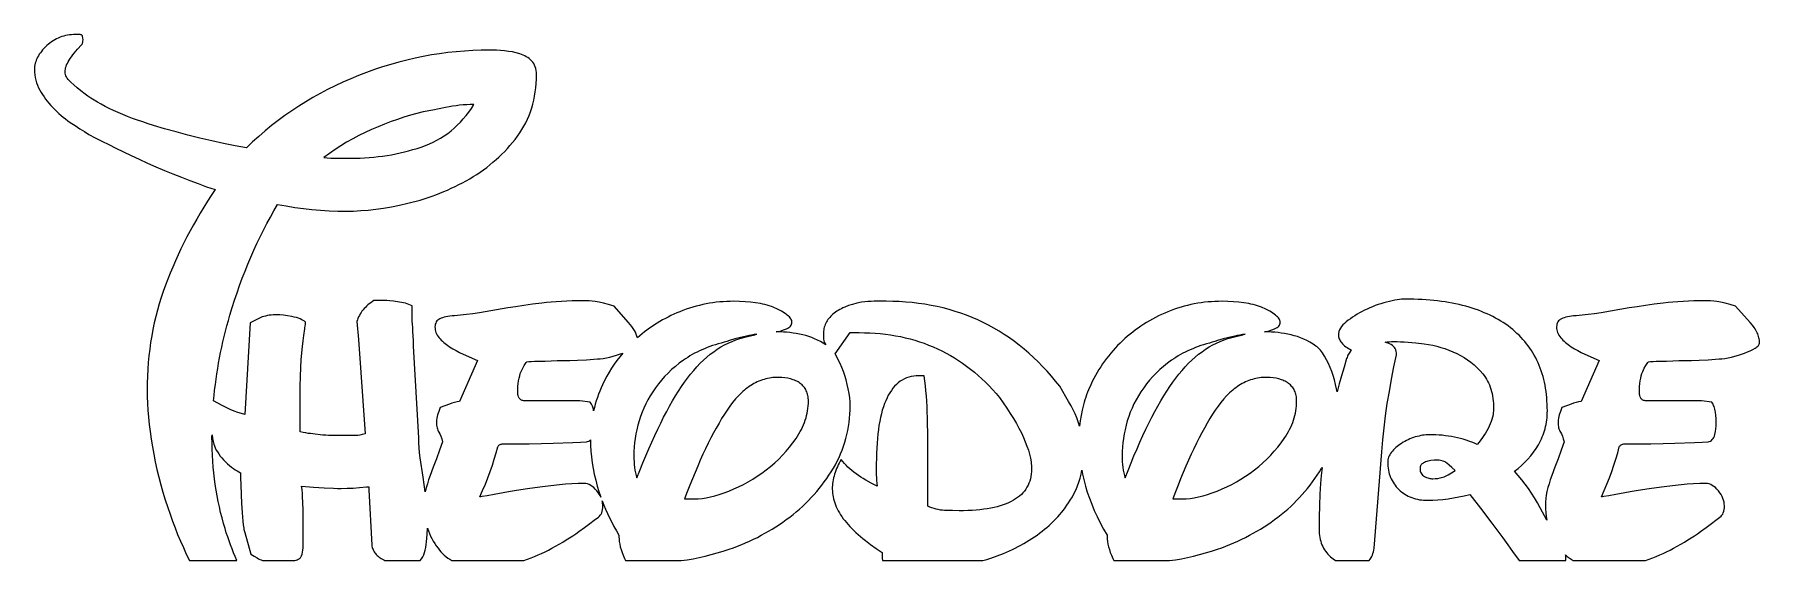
# Model space of a CAD drawing. Extents: x 0 to 221, y 9 to 77.
import ezdxf

# ---------------------------------------------------------------- set-up
doc = ezdxf.new("R2010")
doc.units = 0
doc.layers.add('CAMADA_1', color=18, linetype='CONTINUOUS')

msp = doc.modelspace()

# ---------------------------------------------------------------- linework, layer by layer
at = {"layer": 'CAMADA_1'}
for points in [[(22.8, 25.19), (22.87, 24.7), (22.95, 24.3), (23.02, 23.98), (23.1, 23.75), (23.2, 23.49), (23.33, 23.22), (23.48, 22.97), (23.65, 22.71), (23.84, 22.45), (24.05, 22.2), (24.28, 21.94), (24.53, 21.69), (24.79, 21.45), (25.05, 21.23), (25.3, 21.02), (25.54, 20.84), (25.78, 20.68), (26.01, 20.53), (26.23, 20.41), (26.45, 20.3), (26.46, 19.67), (26.5, 18.72), (26.59, 16.37), (26.65, 15.18), (26.69, 14.61), (26.74, 14.08), (26.79, 13.59), (26.86, 13.19), (26.89, 13.02), (26.93, 12.87), (26.98, 12.74), (27.02, 12.64), (27.79, 9.86), (28.19, 9.59), (28.57, 9.36), (28.76, 9.26), (28.94, 9.17), (29.12, 9.09), (29.29, 9.02), (33.44, 9.02), (33.6, 9.07), (33.74, 9.13), (33.87, 9.18), (33.97, 9.24), (34.03, 9.28), (34.09, 9.34), (34.15, 9.4), (34.2, 9.48), (34.25, 9.56), (34.29, 9.64), (34.36, 9.85), (34.42, 10.09), (34.46, 10.36), (34.49, 10.67), (34.5, 11.01), (34.5, 14.27), (34.48, 15.42), (34.45, 16.57), (34.42, 17.12), (34.39, 17.64), (34.35, 18.13), (34.3, 18.58), (35.84, 18.45), (37.2, 18.36), (38.38, 18.31), (38.9, 18.29), (39.38, 18.29), (40.15, 18.3), (40.91, 18.34), (41.73, 18.4), (42.64, 18.48), (42.92, 18.48), (42.92, 18.1), (43.31, 11.01), (43.33, 10.86), (43.37, 10.71), (43.42, 10.56), (43.47, 10.42), (43.54, 10.29), (43.61, 10.16), (43.69, 10.03), (43.79, 9.91), (43.89, 9.79), (43.99, 9.68), (44.11, 9.57), (44.24, 9.47), (44.38, 9.37), (44.52, 9.27), (44.68, 9.18), (44.84, 9.09), (44.99, 9.02), (49.54, 9.02), (49.7, 9.25), (49.84, 9.49), (49.97, 9.76), (50.08, 10.05), (50.17, 10.37), (50.24, 10.7), (50.3, 11.06), (50.35, 11.44), (50.42, 12.36), (50.46, 13.17), (50.58, 12.83), (50.72, 12.5), (50.86, 12.17), (51.02, 11.85), (51.2, 11.53), (51.39, 11.21), (51.59, 10.9), (51.81, 10.59), (51.99, 10.35), (52.18, 10.13), (52.39, 9.91), (52.61, 9.71), (52.83, 9.52), (53.07, 9.34), (53.32, 9.18), (53.57, 9.02), (62.84, 9.02), (63.31, 9.19), (63.76, 9.37), (64.22, 9.55), (64.67, 9.74), (65.11, 9.94), (65.55, 10.15), (65.98, 10.37), (66.41, 10.59), (66.9, 10.86), (67.37, 11.12), (67.82, 11.39), (68.27, 11.66), (68.7, 11.93), (69.11, 12.2), (69.52, 12.47), (69.91, 12.75), (70.64, 13.28), (71.3, 13.76), (71.88, 14.21), (72.4, 14.61), (72.53, 14.72), (72.65, 14.85), (72.75, 15), (72.83, 15.16), (72.89, 15.35), (72.94, 15.57), (72.96, 15.8), (72.97, 16.05), (72.97, 16.21), (72.95, 16.37), (72.92, 16.53), (72.88, 16.69), (73.1, 16.15), (73.33, 15.6), (73.57, 15.05), (73.83, 14.5), (74.11, 13.94), (74.4, 13.38), (74.71, 12.82), (75.04, 12.26), (75.04, 12.06), (75.05, 11.77), (75.08, 11.46), (75.14, 11.13), (75.22, 10.79), (75.32, 10.44), (75.44, 10.07), (75.59, 9.69), (75.76, 9.29), (75.88, 9.02), (83.05, 9.02), (83.82, 9.13), (84.59, 9.26), (85.36, 9.41), (86.13, 9.59), (86.9, 9.78), (87.67, 9.99), (88.44, 10.23), (89.21, 10.48), (89.75, 10.67), (90.28, 10.87), (90.8, 11.08), (91.31, 11.3), (91.82, 11.52), (92.32, 11.76), (92.82, 12), (93.31, 12.26), (93.79, 12.52), (94.26, 12.79), (94.73, 13.07), (95.19, 13.36), (95.65, 13.65), (96.09, 13.96), (96.53, 14.28), (96.97, 14.6), (97.4, 14.94), (97.81, 15.28), (98.22, 15.63), (98.61, 15.98), (99, 16.35), (99.37, 16.72), (99.74, 17.1), (100.09, 17.49), (100.44, 17.88), (100.77, 18.29), (101.1, 18.7), (101.41, 19.12), (101.72, 19.55), (102.01, 19.98), (102.3, 20.42), (102.57, 20.88), (102.83, 21.33), (103.08, 21.8), (103.3, 22.27), (103.51, 22.74), (103.71, 23.22), (103.89, 23.71), (104.05, 24.21), (104.19, 24.71), (104.31, 25.21), (104.42, 25.72), (104.52, 26.24), (104.59, 26.77), (104.65, 27.3), (104.69, 27.83), (104.72, 28.37), (104.73, 28.92), (104.71, 29.41), (104.67, 29.94), (104.59, 30.49), (104.49, 31.08), (104.36, 31.66), (104.21, 32.24), (104.05, 32.79), (103.87, 33.33), (103.66, 33.84), (103.45, 34.34), (103.21, 34.83), (102.96, 35.29), (102.79, 35.56), (104.74, 38.31), (105.89, 38.31), (106.58, 38.3), (107.26, 38.27), (107.93, 38.23), (108.6, 38.18), (109.26, 38.1), (109.91, 38.01), (110.55, 37.91), (111.18, 37.79), (111.8, 37.65), (112.42, 37.49), (113.03, 37.32), (113.63, 37.13), (114.22, 36.93), (114.8, 36.71), (115.38, 36.48), (115.94, 36.22), (116.5, 35.95), (117.05, 35.67), (117.6, 35.37), (118.13, 35.05), (118.65, 34.72), (119.17, 34.37), (119.68, 34), (120.18, 33.62), (120.68, 33.22), (121.16, 32.81), (121.64, 32.37), (122.1, 31.93), (122.56, 31.46), (123.02, 30.98), (123.46, 30.49), (123.89, 29.97), (124.39, 29.28), (124.86, 28.59), (125.29, 27.93), (125.7, 27.28), (126.07, 26.65), (126.4, 26.03), (126.71, 25.43), (126.98, 24.85), (127.22, 24.28), (127.43, 23.73), (127.61, 23.2), (127.75, 22.68), (127.87, 22.18), (127.95, 21.7), (127.98, 21.46), (128, 21.23), (128.01, 21), (128.01, 20.78), (128, 20.45), (127.98, 20.13), (127.93, 19.82), (127.87, 19.52), (127.79, 19.23), (127.69, 18.96), (127.57, 18.69), (127.43, 18.43), (127.28, 18.19), (127.1, 17.95), (126.91, 17.73), (126.71, 17.51), (126.48, 17.31), (126.23, 17.11), (125.97, 16.93), (125.69, 16.76), (125.39, 16.59), (125.07, 16.44), (124.74, 16.3), (124.38, 16.17), (124.01, 16.05), (123.62, 15.94), (123.21, 15.84), (122.79, 15.75), (122.34, 15.67), (121.88, 15.6), (121.4, 15.55), (120.9, 15.5), (120.38, 15.46), (119.85, 15.44), (119.29, 15.42), (118.72, 15.42), (117.87, 15.43), (116.85, 15.46), (116.58, 15.48), (116.31, 15.51), (116.03, 15.56), (115.76, 15.62), (115.5, 15.69), (115.23, 15.78), (114.96, 15.88), (114.7, 15.99), (114.7, 22.02), (114.69, 24.61), (114.65, 27.39), (114.63, 28.1), (114.61, 28.8), (114.57, 29.49), (114.52, 30.17), (114.46, 30.83), (114.39, 31.48), (114.31, 32.12), (114.22, 32.75), (113.55, 32.75), (113.21, 32.74), (112.89, 32.71), (112.57, 32.65), (112.27, 32.57), (111.98, 32.48), (111.69, 32.35), (111.42, 32.21), (111.16, 32.05), (110.91, 31.86), (110.67, 31.65), (110.44, 31.42), (110.22, 31.16), (110.02, 30.89), (109.82, 30.59), (109.63, 30.27), (109.46, 29.93), (109.29, 29.56), (109.14, 29.18), (108.99, 28.77), (108.86, 28.34), (108.74, 27.88), (108.62, 27.41), (108.52, 26.91), (108.43, 26.39), (108.35, 25.85), (108.28, 25.29), (108.22, 24.71), (108.18, 24.1), (108.14, 23.47), (108.11, 22.82), (108.1, 22.15), (108.09, 21.45), (108.09, 20.01), (108.1, 19.67), (108.11, 19.32), (108.14, 18.95), (108.19, 18.58), (107.44, 18.96), (106.75, 19.35), (106.42, 19.55), (106.1, 19.75), (105.8, 19.95), (105.5, 20.16), (105.22, 20.36), (104.95, 20.58), (104.7, 20.8), (104.45, 21.03), (104.22, 21.27), (104, 21.51), (103.79, 21.76), (103.59, 22.02), (103.45, 21.79), (103.32, 21.55), (103.2, 21.31), (103.09, 21.07), (102.98, 20.83), (102.89, 20.59), (102.8, 20.35), (102.73, 20.11), (102.66, 19.87), (102.6, 19.63), (102.55, 19.39), (102.51, 19.15), (102.48, 18.91), (102.46, 18.67), (102.44, 18.43), (102.44, 18.19), (102.45, 17.94), (102.47, 17.69), (102.5, 17.44), (102.54, 17.19), (102.6, 16.93), (102.67, 16.68), (102.75, 16.43), (102.84, 16.18), (102.95, 15.92), (103.07, 15.67), (103.2, 15.42), (103.34, 15.16), (103.5, 14.91), (103.67, 14.66), (103.85, 14.4), (104.04, 14.15), (104.25, 13.89), (104.47, 13.64), (104.7, 13.38), (104.95, 13.13), (105.2, 12.87), (105.47, 12.62), (105.75, 12.36), (106.05, 12.11), (106.36, 11.85), (106.68, 11.59), (107.35, 11.08), (108.08, 10.57), (108.86, 10.05), (108.86, 9.67), (108.86, 9.34), (108.89, 9.02), (121.78, 9.02), (122.29, 9.17), (122.79, 9.33), (123.61, 9.62), (124.4, 9.93), (124.79, 10.1), (125.18, 10.27), (125.56, 10.44), (125.93, 10.63), (126.3, 10.82), (126.66, 11.01), (127.02, 11.21), (127.37, 11.42), (127.72, 11.63), (128.06, 11.85), (128.4, 12.07), (128.73, 12.3), (129.06, 12.54), (129.37, 12.78), (129.68, 13.03), (129.98, 13.28), (130.28, 13.54), (130.56, 13.81), (130.84, 14.08), (131.11, 14.35), (131.38, 14.63), (131.63, 14.92), (131.88, 15.21), (132.12, 15.51), (132.35, 15.81), (132.57, 16.12), (132.78, 16.44), (132.99, 16.76), (133.26, 17.21), (133.51, 17.68), (133.74, 18.15), (133.93, 18.63), (134.1, 19.11), (134.25, 19.61), (134.37, 20.11), (134.47, 20.62), (134.57, 20.11), (134.68, 19.6), (134.81, 19.09), (134.95, 18.58), (135.18, 17.81), (135.45, 17.03), (135.74, 16.25), (136.07, 15.46), (136.44, 14.67), (136.83, 13.87), (137.26, 13.07), (137.73, 12.26), (137.73, 12.06), (137.74, 11.77), (137.77, 11.46), (137.83, 11.13), (137.91, 10.79), (138.01, 10.44), (138.13, 10.07), (138.28, 9.69), (138.45, 9.29), (138.57, 9.02), (145.74, 9.02), (146.51, 9.13), (147.28, 9.26), (148.05, 9.41), (148.82, 9.59), (149.59, 9.78), (150.36, 9.99), (151.13, 10.23), (151.9, 10.48), (152.44, 10.67), (152.97, 10.87), (153.49, 11.08), (154, 11.3), (154.51, 11.52), (155.01, 11.76), (155.51, 12), (156, 12.26), (156.48, 12.52), (156.95, 12.79), (157.42, 13.07), (157.88, 13.36), (158.34, 13.65), (158.78, 13.96), (159.22, 14.28), (159.66, 14.6), (160.09, 14.94), (160.5, 15.28), (160.91, 15.63), (161.3, 15.98), (161.69, 16.35), (162.06, 16.72), (162.43, 17.1), (162.78, 17.49), (163.13, 17.88), (163.46, 18.29), (163.79, 18.7), (164.1, 19.12), (164.41, 19.55), (164.7, 19.98), (164.99, 20.42), (165.26, 20.88), (165.32, 20.98), (165.21, 19.95), (165.13, 18.91), (165.05, 17.54), (164.99, 16.11), (164.95, 14.6), (164.94, 13.02), (164.94, 12.75), (164.96, 12.48), (164.99, 12.23), (165.03, 11.97), (165.08, 11.73), (165.15, 11.49), (165.22, 11.26), (165.31, 11.04), (165.41, 10.82), (165.52, 10.61), (165.64, 10.41), (165.77, 10.21), (165.92, 10.02), (166.07, 9.84), (166.24, 9.67), (166.42, 9.5), (166.73, 9.25), (167.04, 9.02), (171.38, 9.02), (171.5, 9.18), (171.6, 9.34), (171.7, 9.52), (171.79, 9.71), (171.86, 9.92), (171.93, 10.13), (171.98, 10.36), (172.03, 10.61), (172.98, 22.99), (173.12, 24.53), (173.28, 26.07), (173.48, 27.62), (173.7, 29.18), (173.96, 30.74), (174.24, 32.31), (174.55, 33.89), (174.9, 35.47), (174.89, 35.69), (174.85, 35.89), (174.8, 36.08), (174.72, 36.25), (174.62, 36.4), (174.49, 36.54), (174.35, 36.67), (174.18, 36.78), (174, 36.87), (173.82, 36.95), (173.62, 37.01), (173.42, 37.07), (173.69, 37.11), (173.96, 37.14), (174.24, 37.15), (174.52, 37.16), (174.95, 37.15), (175.41, 37.14), (175.88, 37.12), (176.36, 37.09), (176.86, 37.04), (177.37, 37), (178.44, 36.87), (178.99, 36.79), (179.53, 36.68), (180.06, 36.56), (180.59, 36.41), (181.1, 36.25), (181.61, 36.06), (182.11, 35.85), (182.61, 35.62), (183.09, 35.37), (183.55, 35.1), (184, 34.81), (184.43, 34.49), (184.84, 34.15), (185.23, 33.78), (185.6, 33.4), (185.96, 32.99), (186.13, 32.78), (186.29, 32.55), (186.43, 32.32), (186.57, 32.08), (186.69, 31.84), (186.81, 31.58), (186.91, 31.31), (187, 31.04), (187.08, 30.76), (187.15, 30.47), (187.21, 30.17), (187.26, 29.86), (187.3, 29.54), (187.33, 29.21), (187.34, 28.88), (187.35, 28.54), (187.34, 28.27), (187.31, 28), (187.27, 27.73), (187.21, 27.45), (187.13, 27.16), (187.03, 26.88), (186.91, 26.58), (186.78, 26.29), (186.63, 25.99), (186.46, 25.69), (186.29, 25.4), (186.1, 25.1), (185.91, 24.81), (185.7, 24.52), (185.48, 24.23), (185.24, 23.94), (184.89, 24.09), (184.54, 24.23), (184.18, 24.36), (183.82, 24.48), (183.45, 24.6), (183.08, 24.7), (182.7, 24.79), (182.32, 24.87), (181.94, 24.95), (181.55, 25.01), (181.15, 25.06), (180.75, 25.11), (180.35, 25.14), (179.94, 25.17), (179.53, 25.18), (179.11, 25.19), (178.9, 25.18), (178.68, 25.17), (178.45, 25.14), (178.23, 25.11), (178, 25.07), (177.77, 25.02), (177.53, 24.97), (177.29, 24.9), (177.06, 24.82), (176.82, 24.74), (176.6, 24.65), (176.37, 24.55), (176.15, 24.45), (175.94, 24.33), (175.73, 24.21), (175.52, 24.08), (175.32, 23.95), (175.14, 23.81), (174.96, 23.68), (174.79, 23.53), (174.63, 23.39), (174.49, 23.24), (174.35, 23.09), (174.23, 22.93), (174.12, 22.78), (174.02, 22.62), (173.94, 22.46), (173.87, 22.3), (173.82, 22.14), (173.78, 21.97), (173.76, 21.81), (173.75, 21.64), (173.76, 21.38), (173.77, 21.13), (173.8, 20.88), (173.84, 20.63), (173.89, 20.39), (173.95, 20.16), (174.02, 19.94), (174.11, 19.71), (174.2, 19.5), (174.31, 19.29), (174.43, 19.08), (174.56, 18.88), (174.7, 18.69), (174.85, 18.5), (175.01, 18.32), (175.19, 18.15), (175.37, 17.98), (175.56, 17.82), (175.76, 17.67), (175.96, 17.54), (176.17, 17.41), (176.38, 17.3), (176.61, 17.2), (176.84, 17.1), (177.08, 17.02), (177.32, 16.95), (177.57, 16.89), (177.83, 16.84), (178.09, 16.81), (178.36, 16.78), (178.64, 16.76), (178.92, 16.76), (179.55, 16.77), (180.19, 16.8), (180.84, 16.86), (181.51, 16.95), (182.18, 17.06), (182.87, 17.19), (183.57, 17.34), (184.28, 17.52), (185.66, 15.74), (187.11, 13.84), (188.52, 11.94), (189.18, 11.05), (189.79, 10.2), (190.63, 9.02), (196.64, 9.02), (196.63, 9.22), (196.62, 9.4), (196.6, 9.59), (196.57, 9.76), (196.8, 9.55), (197.05, 9.36), (197.31, 9.19), (197.58, 9.02), (206.85, 9.02), (207.31, 9.19), (207.77, 9.37), (208.23, 9.55), (208.68, 9.74), (209.13, 9.94), (209.56, 10.15), (210, 10.37), (210.43, 10.59), (210.91, 10.86), (211.38, 11.12), (211.84, 11.39), (212.28, 11.66), (212.71, 11.93), (213.13, 12.2), (213.53, 12.47), (213.92, 12.75), (214.65, 13.28), (215.31, 13.76), (215.9, 14.21), (216.41, 14.61), (216.55, 14.72), (216.66, 14.85), (216.76, 15), (216.84, 15.16), (216.9, 15.35), (216.95, 15.57), (216.98, 15.8), (216.99, 16.05), (216.97, 16.29), (216.94, 16.53), (216.88, 16.77), (216.79, 17.01), (216.69, 17.25), (216.55, 17.49), (216.4, 17.73), (216.22, 17.97), (216.03, 18.19), (215.83, 18.39), (215.63, 18.55), (215.43, 18.68), (215.22, 18.79), (215.02, 18.86), (214.81, 18.91), (214.7, 18.92), (214.59, 18.92), (213.81, 18.91), (213.01, 18.88), (212.21, 18.82), (211.43, 18.73), (210.31, 18.61), (209.25, 18.49), (208.26, 18.37), (207.32, 18.24), (206.45, 18.12), (205.64, 17.99), (204.89, 17.86), (204.2, 17.73), (203.02, 17.5), (202.13, 17.33), (201.52, 17.23), (201.31, 17.21), (201.18, 17.2), (201.55, 18.01), (201.9, 18.83), (202.22, 19.64), (202.52, 20.46), (202.8, 21.26), (203.05, 22.06), (203.28, 22.84), (203.48, 23.62), (203.53, 23.71), (203.59, 23.78), (203.65, 23.85), (203.72, 23.9), (203.8, 23.95), (203.88, 23.98), (203.96, 23.99), (204.06, 24), (205.83, 24.01), (207.52, 24.02), (209.11, 24.05), (210.62, 24.1), (213.14, 24.19), (214.11, 24.24), (214.88, 24.29), (215.04, 24.32), (215.18, 24.38), (215.31, 24.46), (215.43, 24.56), (215.53, 24.69), (215.62, 24.84), (215.69, 25.01), (215.74, 25.2), (215.82, 25.59), (215.88, 25.95), (215.92, 26.28), (215.93, 26.59), (215.93, 26.93), (215.91, 27.29), (215.88, 27.67), (215.84, 28.07), (215.81, 28.27), (215.77, 28.46), (215.72, 28.63), (215.67, 28.8), (215.6, 28.96), (215.53, 29.1), (215.45, 29.24), (215.36, 29.36), (214.02, 29.56), (206.93, 29.56), (206.81, 29.56), (206.71, 29.58), (206.61, 29.6), (206.52, 29.64), (206.44, 29.69), (206.37, 29.74), (206.31, 29.81), (206.26, 29.89), (206.18, 30.05), (206.12, 30.21), (206.08, 30.37), (206.07, 30.51), (206.07, 30.95), (206.09, 31.37), (206.13, 31.76), (206.18, 32.12), (206.24, 32.45), (206.31, 32.76), (206.4, 33.04), (206.5, 33.29), (206.7, 33.73), (206.89, 34.08), (207.06, 34.35), (207.14, 34.45), (207.22, 34.54), (207.49, 34.58), (207.82, 34.61), (208.2, 34.63), (208.65, 34.63), (209.56, 34.64), (210.38, 34.68), (211.14, 34.71), (211.91, 34.73), (212.75, 34.74), (213.73, 34.77), (214.9, 34.83), (216.32, 34.92), (216.67, 34.93), (217.05, 34.98), (217.46, 35.05), (217.9, 35.16), (218.34, 35.28), (218.77, 35.41), (219.18, 35.54), (219.57, 35.68), (219.94, 35.83), (220.29, 35.98), (220.61, 36.14), (220.91, 36.31), (221.05, 36.39), (221.16, 36.48), (221.26, 36.57), (221.34, 36.65), (221.41, 36.74), (221.45, 36.84), (221.48, 36.93), (221.49, 37.03), (221.48, 37.18), (221.47, 37.34), (221.45, 37.5), (221.41, 37.65), (221.37, 37.81), (221.32, 37.97), (221.26, 38.13), (221.19, 38.29), (221.11, 38.46), (221.02, 38.62), (220.92, 38.78), (220.81, 38.95), (220.57, 39.28), (220.29, 39.61), (218.42, 41.72), (217.7, 41.93), (217.06, 42.1), (216.5, 42.22), (216.25, 42.26), (216.03, 42.29), (215.61, 42.34), (215.21, 42.37), (214.84, 42.38), (214.5, 42.39), (213.76, 42.38), (213.05, 42.37), (212.35, 42.35), (211.67, 42.32), (211.01, 42.28), (210.37, 42.23), (209.74, 42.17), (209.13, 42.1), (207.96, 41.95), (206.85, 41.8), (205.78, 41.64), (204.77, 41.48), (201.14, 40.86), (200.31, 40.72), (199.49, 40.62), (198.7, 40.53), (197.93, 40.47), (197.62, 40.45), (197.34, 40.41), (197.08, 40.37), (196.84, 40.33), (196.61, 40.28), (196.41, 40.22), (196.22, 40.16), (196.06, 40.09), (195.91, 40.01), (195.79, 39.92), (195.68, 39.81), (195.59, 39.68), (195.52, 39.54), (195.48, 39.39), (195.45, 39.22), (195.44, 39.04), (195.44, 38.85), (195.47, 38.66), (195.51, 38.48), (195.57, 38.31), (195.64, 38.14), (195.73, 37.97), (195.84, 37.81), (195.96, 37.65), (196.1, 37.49), (196.24, 37.34), (196.4, 37.19), (196.56, 37.05), (196.73, 36.91), (196.91, 36.77), (197.1, 36.63), (197.3, 36.5), (197.72, 36.24), (198.15, 36), (198.61, 35.76), (199.08, 35.54), (200.9, 34.73), (198.6, 29.46), (198.26, 29.4), (197.94, 29.33), (197.62, 29.23), (197.3, 29.12), (196.69, 28.9), (196.11, 28.69), (195.93, 28.17), (195.77, 27.74), (195.71, 27.53), (195.66, 27.3), (195.64, 27.05), (195.63, 26.78), (195.63, 26.59), (195.65, 26.41), (195.67, 26.24), (195.7, 26.08), (195.74, 25.93), (195.79, 25.79), (195.85, 25.66), (195.92, 25.53), (196.05, 25.28), (196.18, 24.98), (196.29, 24.65), (196.39, 24.29), (196.01, 23.19), (195.62, 22.1), (195.22, 21.01), (194.81, 19.93), (194.62, 19.4), (194.46, 18.89), (194.32, 18.39), (194.2, 17.91), (194.11, 17.44), (194.05, 16.99), (194.01, 16.56), (194, 16.15), (194.01, 15.65), (194.05, 15.17), (194.11, 14.69), (194.19, 14.22), (193.34, 15.8), (192.98, 16.44), (192.61, 17.06), (192.22, 17.67), (191.82, 18.27), (191.39, 18.84), (190.96, 19.41), (190.5, 19.96), (190.03, 20.49), (190.5, 20.86), (190.94, 21.24), (191.36, 21.64), (191.76, 22.06), (192.13, 22.49), (192.47, 22.94), (192.8, 23.41), (193.1, 23.89), (193.24, 24.14), (193.37, 24.39), (193.49, 24.64), (193.6, 24.9), (193.7, 25.16), (193.8, 25.43), (193.88, 25.69), (193.96, 25.96), (194.03, 26.24), (194.08, 26.51), (194.13, 26.8), (194.17, 27.08), (194.21, 27.37), (194.23, 27.66), (194.24, 27.95), (194.25, 28.25), (194.24, 28.68), (194.23, 29.11), (194.2, 29.53), (194.17, 29.95), (194.13, 30.35), (194.08, 30.76), (194.02, 31.15), (193.95, 31.54), (193.87, 31.92), (193.78, 32.3), (193.69, 32.67), (193.58, 33.03), (193.46, 33.39), (193.34, 33.74), (193.2, 34.08), (193.06, 34.42), (192.91, 34.75), (192.75, 35.07), (192.57, 35.39), (192.39, 35.7), (192.2, 36), (192, 36.3), (191.8, 36.59), (191.58, 36.88), (191.35, 37.16), (191.12, 37.43), (190.87, 37.7), (190.62, 37.96), (190.35, 38.21), (190.08, 38.46), (189.8, 38.7), (189.5, 38.93), (189.2, 39.16), (188.9, 39.38), (188.58, 39.59), (188.26, 39.79), (187.93, 39.99), (187.59, 40.18), (187.24, 40.37), (186.89, 40.54), (186.52, 40.71), (186.15, 40.87), (185.78, 41.03), (185.39, 41.18), (185, 41.32), (184.6, 41.45), (184.19, 41.58), (183.77, 41.69), (183.35, 41.81), (182.91, 41.91), (182.47, 42.01), (182.03, 42.1), (181.57, 42.18), (181.11, 42.26), (180.64, 42.32), (180.16, 42.39), (179.67, 42.44), (179.18, 42.49), (178.67, 42.53), (178.17, 42.56), (177.65, 42.58), (177.12, 42.6), (176.05, 42.62), (175.8, 42.61), (175.54, 42.59), (175.26, 42.56), (174.96, 42.52), (174.65, 42.47), (174.32, 42.4), (173.97, 42.32), (173.61, 42.23), (173.24, 42.13), (172.87, 42.02), (172.51, 41.91), (172.16, 41.78), (171.81, 41.64), (171.46, 41.5), (171.12, 41.34), (170.78, 41.18), (170.45, 41.01), (170.13, 40.84), (169.82, 40.66), (169.52, 40.47), (169.24, 40.29), (168.96, 40.09), (168.69, 39.9), (168.43, 39.7), (168.2, 39.49), (167.99, 39.29), (167.82, 39.08), (167.68, 38.87), (167.57, 38.66), (167.49, 38.45), (167.46, 38.34), (167.44, 38.23), (167.43, 38.13), (167.43, 38.02), (167.44, 37.89), (167.45, 37.75), (167.49, 37.62), (167.53, 37.49), (167.59, 37.36), (167.66, 37.24), (167.75, 37.11), (167.85, 36.99), (167.96, 36.86), (168.08, 36.74), (168.22, 36.62), (168.37, 36.5), (168.53, 36.39), (168.71, 36.27), (168.9, 36.16), (169.1, 36.04), (168.99, 35.93), (168.89, 35.81), (168.8, 35.68), (168.72, 35.55), (168.65, 35.41), (168.58, 35.27), (168.53, 35.12), (168.48, 34.97), (168.14, 33.85), (167.83, 32.77), (167.53, 31.72), (167.25, 30.7), (167.18, 31.08), (167.05, 31.66), (166.9, 32.24), (166.74, 32.79), (166.56, 33.33), (166.35, 33.84), (166.14, 34.34), (165.9, 34.83), (165.65, 35.29), (165.51, 35.51), (165.38, 35.71), (165.24, 35.9), (165.11, 36.07), (164.97, 36.22), (164.83, 36.36), (164.69, 36.48), (164.54, 36.58), (164.16, 36.84), (163.77, 37.07), (163.37, 37.28), (162.98, 37.47), (162.57, 37.64), (162.16, 37.79), (161.75, 37.91), (161.34, 38.02), (160.92, 38.11), (160.5, 38.19), (160.08, 38.25), (159.67, 38.31), (159.26, 38.35), (158.85, 38.38), (158.44, 38.4), (158.03, 38.4), (157.94, 38.4), (158.23, 38.46), (158.55, 38.55), (158.88, 38.65), (159.23, 38.79), (159.4, 38.86), (159.54, 38.95), (159.67, 39.04), (159.77, 39.14), (159.85, 39.26), (159.9, 39.38), (159.94, 39.51), (159.95, 39.65), (159.94, 39.76), (159.91, 39.87), (159.86, 39.98), (159.8, 40.09), (159.71, 40.2), (159.61, 40.32), (159.49, 40.44), (159.35, 40.56), (159.19, 40.68), (159.01, 40.8), (158.81, 40.92), (158.6, 41.05), (158.11, 41.3), (157.55, 41.56), (157.3, 41.66), (157.03, 41.74), (156.76, 41.82), (156.48, 41.9), (156.19, 41.97), (155.9, 42.03), (155.28, 42.14), (154.63, 42.22), (153.94, 42.28), (153.23, 42.32), (152.48, 42.33), (152.02, 42.32), (151.57, 42.31), (151.12, 42.28), (150.68, 42.25), (150.23, 42.2), (149.79, 42.14), (149.36, 42.07), (148.92, 41.99), (148.49, 41.9), (148.06, 41.81), (147.63, 41.7), (147.21, 41.57), (146.78, 41.44), (146.36, 41.3), (145.95, 41.15), (145.53, 40.99), (145.12, 40.82), (144.72, 40.64), (144.32, 40.45), (143.93, 40.25), (143.54, 40.05), (143.16, 39.83), (142.79, 39.61), (142.42, 39.38), (142.06, 39.15), (141.7, 38.9), (141.35, 38.65), (141.01, 38.38), (140.67, 38.11), (140.34, 37.83), (140.01, 37.55), (139.69, 37.25), (139.38, 36.95), (139.07, 36.64), (138.77, 36.32), (138.48, 36), (138.2, 35.67), (137.93, 35.34), (137.66, 34.99), (137.4, 34.64), (137.15, 34.29), (136.91, 33.92), (136.68, 33.55), (136.45, 33.18), (136.23, 32.79), (136.02, 32.4), (135.82, 32.01), (135.62, 31.6), (135.34, 30.97), (135.21, 30.65), (135.09, 30.33), (134.97, 30.01), (134.87, 29.68), (134.76, 29.36), (134.67, 29.02), (134.5, 28.35), (134.37, 27.67), (134.26, 26.98), (134.17, 26.28), (134.09, 26.57), (134, 26.86), (133.82, 27.37), (133.6, 27.88), (133.36, 28.4), (133.09, 28.92), (132.78, 29.47), (132.44, 30.07), (131.65, 31.41), (131.11, 32.08), (130.57, 32.73), (130.01, 33.36), (129.44, 33.97), (128.86, 34.56), (128.27, 35.12), (127.67, 35.66), (127.06, 36.19), (126.44, 36.69), (125.81, 37.17), (125.17, 37.63), (124.52, 38.06), (123.86, 38.48), (123.18, 38.87), (122.5, 39.25), (121.81, 39.6), (121.11, 39.93), (120.4, 40.24), (119.67, 40.53), (118.94, 40.79), (118.2, 41.04), (117.44, 41.26), (116.68, 41.47), (115.9, 41.65), (115.12, 41.81), (114.32, 41.95), (113.52, 42.06), (112.7, 42.16), (111.88, 42.23), (111.04, 42.29), (110.19, 42.32), (109.34, 42.33), (107.8, 42.33), (107.41, 42.32), (107.01, 42.3), (106.6, 42.28), (106.18, 42.23), (105.58, 42.09), (105.03, 41.94), (104.52, 41.77), (104.04, 41.58), (103.81, 41.48), (103.6, 41.38), (103.39, 41.27), (103.2, 41.16), (103.01, 41.05), (102.84, 40.93), (102.67, 40.8), (102.51, 40.68), (102.36, 40.55), (102.23, 40.41), (102.1, 40.27), (101.98, 40.13), (101.87, 39.98), (101.77, 39.83), (101.68, 39.68), (101.6, 39.52), (101.52, 39.36), (101.46, 39.19), (101.41, 39.02), (101.37, 38.85), (101.33, 38.67), (101.31, 38.49), (101.3, 38.3), (101.29, 38.11), (101.3, 37.8), (101.31, 37.52), (101.34, 37.27), (101.39, 37.06), (101.62, 36.74), (101.26, 36.96), (100.9, 37.16), (100.54, 37.35), (100.17, 37.52), (99.79, 37.67), (99.41, 37.81), (99.03, 37.92), (98.65, 38.02), (98.23, 38.11), (97.81, 38.19), (97.4, 38.25), (96.98, 38.31), (96.57, 38.35), (96.16, 38.38), (95.75, 38.4), (95.34, 38.4), (95.25, 38.4), (95.54, 38.46), (95.86, 38.55), (96.19, 38.65), (96.54, 38.79), (96.71, 38.86), (96.85, 38.95), (96.98, 39.04), (97.08, 39.14), (97.16, 39.26), (97.21, 39.38), (97.25, 39.51), (97.26, 39.65), (97.25, 39.76), (97.22, 39.87), (97.17, 39.98), (97.11, 40.09), (97.02, 40.2), (96.92, 40.32), (96.8, 40.44), (96.66, 40.56), (96.5, 40.68), (96.32, 40.8), (96.12, 40.92), (95.91, 41.05), (95.42, 41.3), (94.86, 41.56), (94.61, 41.66), (94.34, 41.74), (94.07, 41.82), (93.79, 41.9), (93.5, 41.97), (93.21, 42.03), (92.59, 42.14), (91.94, 42.22), (91.25, 42.28), (90.54, 42.32), (89.79, 42.33), (89.33, 42.32), (88.88, 42.31), (88.43, 42.28), (87.99, 42.25), (87.54, 42.2), (87.1, 42.14), (86.67, 42.07), (86.23, 41.99), (85.8, 41.9), (85.37, 41.81), (84.94, 41.7), (84.52, 41.57), (84.09, 41.44), (83.67, 41.3), (83.26, 41.15), (82.84, 40.99), (82.46, 40.83), (82.09, 40.67), (81.72, 40.49), (81.36, 40.31), (81, 40.13), (80.65, 39.94), (80.3, 39.74), (79.96, 39.53), (79.62, 39.31), (79.29, 39.09), (78.96, 38.87), (78.64, 38.63), (78.33, 38.39), (78.01, 38.14), (77.71, 37.88), (77.41, 37.62), (77.34, 37.86), (77.25, 38.11), (77.15, 38.35), (77.02, 38.6), (76.86, 38.85), (76.69, 39.1), (76.49, 39.36), (76.28, 39.61), (74.41, 41.72), (73.68, 41.93), (73.04, 42.1), (72.49, 42.22), (72.24, 42.26), (72.01, 42.29), (71.6, 42.34), (71.2, 42.37), (70.83, 42.38), (70.48, 42.39), (69.75, 42.38), (69.03, 42.37), (68.34, 42.35), (67.66, 42.32), (67, 42.28), (66.35, 42.23), (65.73, 42.17), (65.12, 42.1), (63.95, 41.95), (62.83, 41.8), (61.77, 41.64), (60.76, 41.48), (57.12, 40.86), (56.29, 40.72), (55.48, 40.62), (54.69, 40.53), (53.91, 40.47), (53.61, 40.45), (53.33, 40.41), (53.07, 40.37), (52.82, 40.33), (52.6, 40.28), (52.4, 40.22), (52.21, 40.16), (52.05, 40.09), (51.9, 40.01), (51.77, 39.92), (51.67, 39.81), (51.58, 39.68), (51.51, 39.54), (51.46, 39.39), (51.43, 39.22), (51.42, 39.04), (51.43, 38.85), (51.46, 38.66), (51.5, 38.48), (51.55, 38.31), (51.63, 38.14), (51.72, 37.97), (51.83, 37.81), (51.95, 37.65), (52.09, 37.49), (52.23, 37.34), (52.39, 37.19), (52.55, 37.05), (52.72, 36.91), (52.9, 36.77), (53.09, 36.63), (53.29, 36.5), (53.71, 36.24), (54.14, 36), (54.59, 35.76), (55.06, 35.54), (56.88, 34.73), (54.58, 29.46), (54.25, 29.4), (53.93, 29.33), (53.6, 29.23), (53.29, 29.12), (52.68, 28.9), (52.09, 28.69), (51.91, 28.17), (51.76, 27.74), (51.7, 27.53), (51.65, 27.3), (51.62, 27.05), (51.61, 26.78), (51.62, 26.59), (51.63, 26.41), (51.65, 26.24), (51.69, 26.08), (51.73, 25.93), (51.78, 25.79), (51.83, 25.66), (51.9, 25.53), (52.04, 25.28), (52.17, 24.98), (52.28, 24.65), (52.38, 24.29), (51.99, 23.19), (51.6, 22.1), (51.2, 21.01), (50.8, 19.93), (50.61, 19.39), (50.44, 18.86), (50.3, 18.35), (50.18, 17.86), (49.91, 19.73), (49.53, 22.22), (49.45, 22.84), (49.39, 23.49), (49.35, 24.14), (49.34, 24.8), (48.67, 36.58), (48.66, 37.24), (48.62, 37.88), (48.59, 38.46), (48.57, 38.98), (48.53, 39.4), (48.5, 39.79), (48.48, 40.16), (48.48, 40.51), (48.48, 41.75), (48.28, 41.85), (48.07, 41.93), (47.86, 42.01), (47.63, 42.08), (47.39, 42.14), (47.14, 42.19), (46.88, 42.24), (46.61, 42.28), (46.09, 42.34), (45.64, 42.39), (45.25, 42.42), (44.93, 42.42), (43.59, 42.42), (43.38, 42.29), (43.18, 42.15), (42.99, 42.01), (42.81, 41.86), (42.64, 41.71), (42.48, 41.55), (42.32, 41.39), (42.18, 41.23), (42.05, 41.06), (41.93, 40.88), (41.81, 40.7), (41.71, 40.52), (41.61, 40.33), (41.53, 40.14), (41.46, 39.94), (41.39, 39.74), (41.58, 37.44), (42.44, 25.28), (42.09, 25.2), (41.77, 25.14), (41.51, 25.1), (41.3, 25.09), (38.13, 25.09), (37.76, 25.1), (37.39, 25.11), (37.04, 25.14), (36.7, 25.19), (36.05, 25.27), (35.45, 25.33), (35.15, 25.36), (34.83, 25.41), (34.48, 25.48), (34.11, 25.57), (34.11, 29.97), (34.12, 31.39), (34.15, 32.67), (34.19, 33.81), (34.26, 34.81), (34.33, 35.71), (34.41, 36.52), (34.5, 37.26), (34.59, 37.92), (34.69, 38.79), (34.73, 38.95), (34.76, 39.14), (34.78, 39.38), (34.78, 39.65), (34.65, 39.76), (34.5, 39.87), (34.32, 39.97), (34.11, 40.07), (33.88, 40.15), (33.63, 40.23), (33.36, 40.3), (33.06, 40.37), (32.47, 40.47), (31.96, 40.55), (31.51, 40.59), (31.14, 40.6), (30.88, 40.6), (30.63, 40.59), (30.38, 40.56), (30.14, 40.53), (29.9, 40.49), (29.67, 40.44), (29.45, 40.38), (29.23, 40.32), (27.7, 39.55), (27.02, 27.77), (26.57, 27.9), (26.11, 28.05), (25.63, 28.23), (25.13, 28.44), (24.62, 28.67), (24.1, 28.94), (23.55, 29.23), (23, 29.55), (23.06, 30.24), (23.13, 30.93), (23.22, 31.62), (23.31, 32.31), (23.41, 33), (23.52, 33.68), (23.63, 34.37), (23.76, 35.06), (23.9, 35.75), (24.04, 36.44), (24.19, 37.12), (24.36, 37.81), (24.53, 38.5), (24.71, 39.18), (24.9, 39.87), (25.09, 40.56), (25.39, 41.53), (25.69, 42.49), (26.01, 43.44), (26.34, 44.37), (26.68, 45.3), (27.03, 46.22), (27.4, 47.12), (27.77, 48.02), (28.16, 48.9), (28.56, 49.77), (28.98, 50.63), (29.4, 51.48), (29.84, 52.32), (30.29, 53.15), (30.75, 53.97), (31.22, 54.78), (32.32, 54.58), (33.43, 54.4), (34.53, 54.25), (35.63, 54.13), (36.73, 54.04), (37.83, 53.97), (38.93, 53.93), (40.03, 53.92), (40.49, 53.92), (40.95, 53.93), (41.42, 53.95), (41.89, 53.98), (42.85, 54.06), (43.83, 54.17), (44.83, 54.31), (45.84, 54.48), (46.88, 54.69), (47.94, 54.92), (48.47, 55.05), (48.99, 55.19), (49.51, 55.34), (50.03, 55.5), (50.54, 55.66), (51.05, 55.84), (51.55, 56.02), (52.05, 56.22), (52.55, 56.42), (53.04, 56.63), (53.52, 56.85), (54.01, 57.08), (54.48, 57.32), (54.95, 57.56), (55.42, 57.82), (55.88, 58.08), (56.34, 58.36), (56.79, 58.64), (57.22, 58.93), (57.65, 59.23), (58.07, 59.54), (58.48, 59.86), (58.87, 60.19), (59.26, 60.53), (59.64, 60.87), (60.01, 61.23), (60.37, 61.59), (60.72, 61.96), (61.05, 62.34), (61.38, 62.74), (61.7, 63.13), (62.01, 63.54), (62.31, 63.96), (62.59, 64.39), (62.84, 64.83), (63.08, 65.28), (63.3, 65.73), (63.5, 66.2), (63.68, 66.68), (63.85, 67.17), (63.99, 67.67), (64.11, 68.18), (64.22, 68.7), (64.3, 69.23), (64.37, 69.77), (64.42, 70.32), (64.45, 70.87), (64.46, 71.44), (64.45, 71.72), (64.42, 71.99), (64.37, 72.23), (64.3, 72.46), (64.21, 72.68), (64.11, 72.87), (63.98, 73.05), (63.83, 73.22), (63.67, 73.37), (63.5, 73.51), (63.33, 73.64), (63.14, 73.76), (62.94, 73.86), (62.74, 73.96), (62.52, 74.05), (62.3, 74.13), (61.84, 74.26), (61.36, 74.37), (60.86, 74.45), (60.34, 74.51), (59.82, 74.55), (59.33, 74.58), (58.87, 74.6), (58.42, 74.61), (57.35, 74.59), (56.27, 74.55), (55.21, 74.49), (54.14, 74.4), (53.08, 74.29), (52.02, 74.15), (50.96, 73.98), (49.91, 73.79), (48.86, 73.57), (47.82, 73.33), (46.77, 73.07), (45.74, 72.77), (44.7, 72.46), (43.67, 72.11), (42.64, 71.74), (41.61, 71.35), (40.6, 70.93), (39.6, 70.49), (38.61, 70.03), (37.64, 69.55), (36.69, 69.04), (35.75, 68.52), (34.82, 67.97), (33.92, 67.4), (33.02, 66.81), (32.15, 66.19), (31.28, 65.56), (30.44, 64.9), (29.6, 64.22), (28.79, 63.52), (27.99, 62.8), (27.2, 62.06), (26.48, 62.18), (25.75, 62.32), (24.27, 62.61), (22.76, 62.94), (21.21, 63.3), (19.68, 63.69), (18.17, 64.09), (16.71, 64.51), (15.28, 64.93), (14.58, 65.15), (13.9, 65.37), (13.23, 65.61), (12.58, 65.84), (11.95, 66.08), (11.33, 66.33), (10.74, 66.59), (10.15, 66.85), (9.59, 67.11), (9.06, 67.37), (8.56, 67.64), (8.09, 67.9), (7.65, 68.16), (7.24, 68.43), (6.86, 68.69), (6.51, 68.95), (5.96, 69.37), (5.47, 69.77), (5.03, 70.14), (4.65, 70.49), (4.48, 70.65), (4.33, 70.82), (4.21, 70.99), (4.11, 71.16), (4.03, 71.32), (3.97, 71.49), (3.94, 71.66), (3.93, 71.83), (3.94, 71.99), (3.96, 72.15), (4, 72.33), (4.06, 72.51), (4.13, 72.7), (4.22, 72.9), (4.33, 73.1), (4.45, 73.31), (4.59, 73.53), (4.75, 73.76), (4.92, 73.99), (5.11, 74.23), (5.32, 74.48), (5.54, 74.74), (6.03, 75.28), (6.08, 75.33), (6.12, 75.39), (6.15, 75.46), (6.18, 75.54), (6.2, 75.63), (6.21, 75.72), (6.23, 75.95), (6.21, 76.15), (6.18, 76.38), (6.16, 76.43), (6.13, 76.48), (6.08, 76.52), (6.02, 76.56), (5.95, 76.58), (5.86, 76.6), (5.76, 76.61), (5.65, 76.62), (5.27, 76.62), (5.01, 76.61), (4.75, 76.59), (4.5, 76.57), (4.25, 76.53), (4, 76.48), (3.76, 76.41), (3.52, 76.34), (3.29, 76.26), (3.06, 76.16), (2.84, 76.06), (2.62, 75.94), (2.4, 75.81), (2.19, 75.67), (1.98, 75.52), (1.78, 75.35), (1.58, 75.18), (1.39, 75), (1.21, 74.82), (1.04, 74.63), (0.89, 74.45), (0.75, 74.26), (0.62, 74.08), (0.5, 73.89), (0.4, 73.7), (0.3, 73.5), (0.22, 73.31), (0.15, 73.11), (0.1, 72.92), (0.06, 72.72), (0.02, 72.52), (0.01, 72.32), (0, 72.11), (0.01, 71.76), (0.04, 71.41), (0.09, 71.07), (0.17, 70.74), (0.26, 70.41), (0.38, 70.09), (0.51, 69.78), (0.67, 69.48), (0.84, 69.18), (1.03, 68.89), (1.22, 68.6), (1.42, 68.32), (1.64, 68.04), (1.86, 67.77), (2.1, 67.5), (2.35, 67.23), (2.6, 66.97), (2.86, 66.72), (3.13, 66.47), (3.41, 66.22), (3.7, 65.99), (3.99, 65.76), (4.29, 65.53), (4.6, 65.31), (5.21, 64.9), (5.82, 64.5), (6.41, 64.13), (6.99, 63.78), (7.8, 63.35), (8.65, 62.91), (9.53, 62.46), (10.45, 62), (11.41, 61.53), (12.41, 61.06), (13.44, 60.58), (14.51, 60.1), (15.6, 59.61), (16.69, 59.15), (17.77, 58.7), (18.86, 58.26), (19.94, 57.85), (21.02, 57.45), (22.1, 57.06), (23.18, 56.7), (22.68, 55.94), (22.2, 55.18), (21.73, 54.42), (21.27, 53.66), (20.83, 52.9), (20.4, 52.14), (19.98, 51.37), (19.57, 50.6), (19.18, 49.83), (18.8, 49.06), (18.44, 48.29), (18.09, 47.51), (17.75, 46.73), (17.42, 45.95), (17.11, 45.17), (16.81, 44.39), (16.52, 43.6), (16.26, 42.81), (16.01, 42), (15.78, 41.19), (15.57, 40.38), (15.38, 39.56), (15.2, 38.72), (15.05, 37.89), (14.91, 37.04), (14.79, 36.19), (14.69, 35.33), (14.61, 34.47), (14.54, 33.59), (14.5, 32.71), (14.47, 31.83), (14.46, 30.93), (14.47, 30.08), (14.5, 29.22), (14.56, 28.34), (14.63, 27.44), (14.72, 26.52), (14.84, 25.58), (14.98, 24.63), (15.13, 23.65), (15.31, 22.67), (15.51, 21.69), (15.72, 20.71), (15.96, 19.74), (16.21, 18.76), (16.49, 17.79), (16.78, 16.82), (17.1, 15.85), (17.4, 14.97), (17.71, 14.1), (18.04, 13.23), (18.38, 12.38), (18.74, 11.53), (19.11, 10.69), (19.49, 9.85), (19.89, 9.02), (25.99, 9.02), (25.78, 9.53), (25.57, 10.03), (25.36, 10.54), (25.17, 11.05), (24.98, 11.57), (24.81, 12.08), (24.63, 12.6), (24.47, 13.12), (24.27, 13.8), (24.08, 14.5), (23.9, 15.2), (23.74, 15.9), (23.59, 16.61), (23.45, 17.33), (23.32, 18.06), (23.21, 18.79), (23.12, 19.53), (23.03, 20.28), (22.96, 21.03), (22.9, 21.79), (22.85, 22.56), (22.82, 23.33), (22.8, 24.11), (22.79, 24.9)], [(49.9, 66.66), (49.08, 66.45), (48.26, 66.23), (47.44, 65.98), (46.62, 65.71), (45.79, 65.42), (44.96, 65.1), (44.13, 64.77), (43.29, 64.41), (42.46, 64.02), (41.65, 63.62), (40.86, 63.2), (40.08, 62.76), (39.32, 62.31), (38.59, 61.83), (37.86, 61.33), (37.16, 60.81), (37.59, 60.77), (38.03, 60.74), (38.48, 60.72), (38.93, 60.72), (40.61, 60.72), (41.21, 60.72), (41.8, 60.74), (42.39, 60.77), (42.97, 60.81), (43.55, 60.86), (44.13, 60.92), (44.7, 60.99), (45.27, 61.08), (45.83, 61.17), (46.39, 61.28), (46.94, 61.4), (47.5, 61.53), (48.04, 61.67), (48.59, 61.82), (49.12, 61.98), (49.66, 62.15), (50.19, 62.34), (50.7, 62.55), (51.2, 62.78), (51.68, 63.03), (52.15, 63.3), (52.61, 63.6), (53.05, 63.91), (53.48, 64.24), (53.89, 64.59), (54.29, 64.96), (54.68, 65.35), (55.06, 65.76), (55.42, 66.2), (55.76, 66.65), (56.09, 67.12), (56.41, 67.61), (55.96, 67.61), (55.5, 67.59), (55.05, 67.56), (54.59, 67.52), (54.14, 67.46), (53.68, 67.4), (53.23, 67.32), (52.77, 67.23), (51.14, 66.9)], [(90.55, 37.54), (91.56, 37.8), (92.47, 38.02), (92.64, 38.09), (92.7, 38.11), (92.76, 38.11), (92.42, 38.06), (92.08, 38), (91.75, 37.92), (91.41, 37.83), (90.66, 37.67), (89.93, 37.49), (89.22, 37.29), (88.88, 37.18), (88.54, 37.06), (88.16, 36.96), (87.79, 36.86), (87.42, 36.75), (87.07, 36.63), (86.71, 36.51), (86.37, 36.38), (86.03, 36.24), (85.7, 36.1), (85.38, 35.96), (85.07, 35.8), (84.76, 35.65), (84.46, 35.48), (84.16, 35.31), (83.87, 35.13), (83.59, 34.95), (83.32, 34.76), (82.79, 34.37), (82.29, 33.97), (81.81, 33.55), (81.35, 33.11), (80.91, 32.66), (80.49, 32.19), (80.1, 31.71), (79.73, 31.22), (79.38, 30.71), (79.06, 30.2), (78.76, 29.68), (78.48, 29.15), (78.23, 28.61), (78.01, 28.07), (77.8, 27.52), (77.62, 26.96), (77.47, 26.4), (77.33, 25.83), (77.21, 25.28), (77.12, 24.72), (77.05, 24.16), (76.99, 23.61), (76.96, 23.05), (76.95, 22.5), (76.96, 22.1), (76.98, 21.71), (77.01, 21.34), (77.05, 20.97), (77.1, 20.62), (77.17, 20.28), (77.25, 19.95), (77.34, 19.63), (77.72, 20.61), (78.1, 21.56), (78.48, 22.48), (78.87, 23.38), (79.25, 24.25), (79.63, 25.09), (80.02, 25.9), (80.4, 26.68), (80.78, 27.44), (81.17, 28.16), (81.55, 28.86), (81.93, 29.53), (82.32, 30.18), (82.7, 30.79), (83.08, 31.38), (83.46, 31.94), (83.85, 32.47), (84.25, 32.98), (84.65, 33.46), (85.06, 33.92), (85.47, 34.36), (85.9, 34.77), (86.33, 35.15), (86.77, 35.52), (87.22, 35.85), (87.67, 36.17), (88.13, 36.46), (88.6, 36.72), (89.08, 36.96), (89.56, 37.18), (90.05, 37.37)], [(153.24, 37.54), (154.25, 37.8), (155.16, 38.02), (155.33, 38.09), (155.39, 38.11), (155.45, 38.11), (155.11, 38.06), (154.77, 38), (154.44, 37.92), (154.1, 37.83), (153.35, 37.67), (152.62, 37.49), (151.91, 37.29), (151.57, 37.18), (151.23, 37.06), (150.85, 36.96), (150.48, 36.86), (150.11, 36.75), (149.76, 36.63), (149.4, 36.51), (149.06, 36.38), (148.72, 36.24), (148.39, 36.1), (148.07, 35.96), (147.76, 35.8), (147.45, 35.65), (147.15, 35.48), (146.85, 35.31), (146.56, 35.13), (146.28, 34.95), (146.01, 34.76), (145.48, 34.37), (144.98, 33.97), (144.5, 33.55), (144.04, 33.11), (143.6, 32.66), (143.18, 32.19), (142.79, 31.71), (142.42, 31.22), (142.07, 30.71), (141.75, 30.2), (141.45, 29.68), (141.17, 29.15), (140.92, 28.61), (140.7, 28.07), (140.49, 27.52), (140.31, 26.96), (140.16, 26.4), (140.02, 25.83), (139.9, 25.28), (139.81, 24.72), (139.74, 24.16), (139.68, 23.61), (139.65, 23.05), (139.64, 22.5), (139.65, 22.1), (139.67, 21.71), (139.7, 21.34), (139.74, 20.97), (139.79, 20.62), (139.86, 20.28), (139.94, 19.95), (140.03, 19.63), (140.41, 20.61), (140.79, 21.56), (141.17, 22.48), (141.56, 23.38), (141.94, 24.25), (142.32, 25.09), (142.71, 25.9), (143.09, 26.68), (143.47, 27.44), (143.86, 28.16), (144.24, 28.86), (144.62, 29.53), (145.01, 30.18), (145.39, 30.79), (145.77, 31.38), (146.15, 31.94), (146.54, 32.47), (146.94, 32.98), (147.34, 33.46), (147.75, 33.92), (148.16, 34.36), (148.59, 34.77), (149.02, 35.15), (149.46, 35.52), (149.91, 35.85), (150.36, 36.17), (150.82, 36.46), (151.29, 36.72), (151.77, 36.96), (152.25, 37.18), (152.74, 37.37)], [(71.79, 28.25), (71.76, 28.42), (71.73, 28.58), (71.68, 28.73), (71.63, 28.87), (71.57, 29.01), (71.5, 29.13), (71.43, 29.25), (71.34, 29.36), (70, 29.56), (62.92, 29.56), (62.8, 29.56), (62.69, 29.58), (62.6, 29.6), (62.51, 29.64), (62.43, 29.69), (62.36, 29.74), (62.3, 29.81), (62.25, 29.89), (62.16, 30.05), (62.1, 30.21), (62.07, 30.37), (62.05, 30.51), (62.06, 30.95), (62.08, 31.37), (62.11, 31.76), (62.16, 32.12), (62.22, 32.45), (62.3, 32.76), (62.38, 33.04), (62.49, 33.29), (62.69, 33.73), (62.88, 34.08), (63.05, 34.35), (63.13, 34.45), (63.2, 34.54), (63.47, 34.58), (63.8, 34.61), (64.19, 34.63), (64.64, 34.63), (65.55, 34.64), (66.36, 34.68), (67.13, 34.71), (67.9, 34.73), (68.73, 34.74), (69.72, 34.77), (70.89, 34.83), (72.3, 34.92), (72.65, 34.93), (73.03, 34.98), (73.44, 35.05), (73.88, 35.16), (74.32, 35.28), (74.73, 35.4), (75.13, 35.53), (75.52, 35.67), (75.14, 35.21), (74.78, 34.73), (74.43, 34.24), (74.1, 33.74), (73.79, 33.22), (73.49, 32.7), (73.2, 32.16), (72.93, 31.6), (72.75, 31.2), (72.58, 30.79), (72.42, 30.38), (72.27, 29.96), (72.13, 29.54), (72.01, 29.12), (71.9, 28.69)], [(95.53, 32.56), (95.29, 32.56), (95.06, 32.54), (94.82, 32.52), (94.59, 32.49), (94.36, 32.46), (94.13, 32.41), (93.91, 32.36), (93.68, 32.3), (93.46, 32.23), (93.24, 32.15), (93.02, 32.06), (92.81, 31.97), (92.59, 31.86), (92.38, 31.75), (92.17, 31.63), (91.97, 31.51), (91.76, 31.37), (91.56, 31.23), (91.35, 31.07), (91.16, 30.91), (90.96, 30.75), (90.76, 30.57), (90.38, 30.19), (90, 29.78), (89.63, 29.33), (89.28, 28.86), (88.92, 28.35), (88.58, 27.81), (88.23, 27.25), (87.89, 26.66), (87.54, 26.05), (87.2, 25.42), (86.85, 24.77), (86.51, 24.09), (86.17, 23.39), (85.83, 22.67), (85.49, 21.92), (85.15, 21.15), (84.81, 20.35), (84.47, 19.54), (84.14, 18.7), (83.8, 17.83), (83.46, 16.95), (84.71, 16.95), (84.95, 16.95), (85.2, 16.96), (85.71, 17.01), (86.23, 17.09), (86.78, 17.2), (87.35, 17.34), (87.93, 17.51), (88.54, 17.72), (89.16, 17.95), (89.79, 18.22), (90.41, 18.5), (91.03, 18.81), (91.63, 19.14), (92.22, 19.49), (92.81, 19.87), (93.39, 20.26), (93.95, 20.68), (94.5, 21.12), (95.04, 21.58), (95.55, 22.06), (96.04, 22.55), (96.5, 23.06), (96.95, 23.59), (97.38, 24.14), (97.78, 24.71), (97.97, 24.99), (98.15, 25.28), (98.32, 25.58), (98.47, 25.87), (98.62, 26.16), (98.75, 26.46), (98.86, 26.75), (98.97, 27.05), (99.06, 27.35), (99.14, 27.65), (99.21, 27.96), (99.26, 28.26), (99.31, 28.57), (99.34, 28.88), (99.36, 29.18), (99.36, 29.5), (99.36, 29.68), (99.35, 29.87), (99.33, 30.04), (99.3, 30.21), (99.26, 30.38), (99.22, 30.54), (99.16, 30.69), (99.1, 30.84), (99.03, 30.98), (98.95, 31.11), (98.87, 31.24), (98.77, 31.36), (98.67, 31.48), (98.56, 31.59), (98.44, 31.69), (98.31, 31.79), (98.18, 31.89), (98.04, 31.97), (97.89, 32.05), (97.74, 32.13), (97.59, 32.2), (97.43, 32.26), (97.09, 32.37), (96.73, 32.45), (96.35, 32.51), (95.95, 32.55)], [(158.22, 32.56), (157.98, 32.56), (157.75, 32.54), (157.51, 32.52), (157.28, 32.49), (157.05, 32.46), (156.82, 32.41), (156.6, 32.36), (156.37, 32.3), (156.15, 32.23), (155.93, 32.15), (155.71, 32.06), (155.5, 31.97), (155.28, 31.86), (155.07, 31.75), (154.86, 31.63), (154.65, 31.51), (154.45, 31.37), (154.25, 31.23), (154.04, 31.07), (153.85, 30.91), (153.65, 30.75), (153.45, 30.57), (153.07, 30.19), (152.69, 29.78), (152.32, 29.33), (151.97, 28.86), (151.61, 28.35), (151.27, 27.81), (150.92, 27.25), (150.58, 26.66), (150.23, 26.05), (149.89, 25.42), (149.54, 24.77), (149.2, 24.09), (148.86, 23.39), (148.52, 22.67), (148.18, 21.92), (147.84, 21.15), (147.5, 20.35), (147.16, 19.54), (146.83, 18.7), (146.49, 17.83), (146.15, 16.95), (147.4, 16.95), (147.64, 16.95), (147.89, 16.96), (148.4, 17.01), (148.92, 17.09), (149.47, 17.2), (150.04, 17.34), (150.62, 17.51), (151.23, 17.72), (151.85, 17.95), (152.48, 18.22), (153.1, 18.5), (153.72, 18.81), (154.32, 19.14), (154.91, 19.49), (155.5, 19.87), (156.08, 20.26), (156.64, 20.68), (157.19, 21.12), (157.73, 21.58), (158.24, 22.06), (158.73, 22.55), (159.19, 23.06), (159.64, 23.59), (160.07, 24.14), (160.47, 24.71), (160.66, 24.99), (160.84, 25.28), (161.01, 25.58), (161.16, 25.87), (161.31, 26.16), (161.44, 26.46), (161.55, 26.75), (161.66, 27.05), (161.75, 27.35), (161.83, 27.65), (161.9, 27.96), (161.95, 28.26), (162, 28.57), (162.03, 28.88), (162.05, 29.18), (162.05, 29.5), (162.05, 29.68), (162.04, 29.87), (162.02, 30.04), (161.99, 30.21), (161.95, 30.38), (161.91, 30.54), (161.85, 30.69), (161.79, 30.84), (161.72, 30.98), (161.64, 31.11), (161.56, 31.24), (161.46, 31.36), (161.36, 31.48), (161.25, 31.59), (161.13, 31.69), (161, 31.79), (160.87, 31.89), (160.73, 31.97), (160.58, 32.05), (160.43, 32.13), (160.28, 32.2), (160.12, 32.26), (159.78, 32.37), (159.42, 32.45), (159.04, 32.51), (158.64, 32.55)], [(72.71, 17.16), (72.61, 17.36), (72.5, 17.56), (72.36, 17.76), (72.21, 17.97), (72.01, 18.19), (71.82, 18.39), (71.62, 18.55), (71.42, 18.68), (71.21, 18.79), (71, 18.86), (70.79, 18.91), (70.69, 18.92), (70.58, 18.92), (69.8, 18.91), (69, 18.88), (68.2, 18.82), (67.42, 18.73), (66.3, 18.61), (65.24, 18.49), (64.25, 18.37), (63.31, 18.24), (62.44, 18.12), (61.63, 17.99), (60.88, 17.86), (60.19, 17.73), (59.01, 17.5), (58.12, 17.33), (57.5, 17.23), (57.3, 17.21), (57.17, 17.2), (57.54, 18.01), (57.89, 18.83), (58.21, 19.64), (58.51, 20.46), (58.79, 21.26), (59.04, 22.06), (59.26, 22.84), (59.47, 23.62), (59.52, 23.71), (59.58, 23.78), (59.64, 23.85), (59.71, 23.9), (59.78, 23.95), (59.86, 23.98), (59.95, 23.99), (60.04, 24), (61.82, 24.01), (63.5, 24.02), (65.1, 24.05), (66.6, 24.1), (69.13, 24.19), (70.1, 24.24), (70.87, 24.29), (71.02, 24.32), (71.16, 24.37), (71.29, 24.45), (71.4, 24.55), (71.4, 24.51), (71.41, 23.79), (71.45, 23.07), (71.52, 22.33), (71.61, 21.59), (71.73, 20.85), (71.88, 20.1), (72.06, 19.34), (72.26, 18.58), (72.47, 17.87)], [(179.53, 19.53), (179.86, 19.55), (180.18, 19.58), (180.5, 19.64), (180.82, 19.73), (180.98, 19.78), (181.15, 19.85), (181.33, 19.94), (181.53, 20.04), (181.73, 20.15), (181.94, 20.28), (182.4, 20.59), (182, 20.98), (181.65, 21.29), (181.35, 21.53), (181.22, 21.62), (181.11, 21.69), (180.99, 21.75), (180.86, 21.79), (180.71, 21.84), (180.54, 21.87), (180.36, 21.9), (180.16, 21.91), (179.95, 21.93), (179.72, 21.93), (179.29, 21.87), (179.1, 21.83), (178.92, 21.79), (178.76, 21.74), (178.61, 21.69), (178.47, 21.63), (178.35, 21.57), (178.25, 21.5), (178.15, 21.43), (178.08, 21.35), (178.01, 21.26), (177.96, 21.17), (177.93, 21.08), (177.91, 20.98), (177.9, 20.88), (177.91, 20.69), (177.93, 20.52), (177.98, 20.37), (178.04, 20.23), (178.12, 20.1), (178.22, 20), (178.34, 19.9), (178.47, 19.82), (178.75, 19.7), (178.89, 19.65), (179.02, 19.61), (179.15, 19.57), (179.28, 19.55), (179.4, 19.54)]]:
    msp.add_lwpolyline(points, close=True, dxfattribs=at)

doc.saveas('drawing.dxf')
